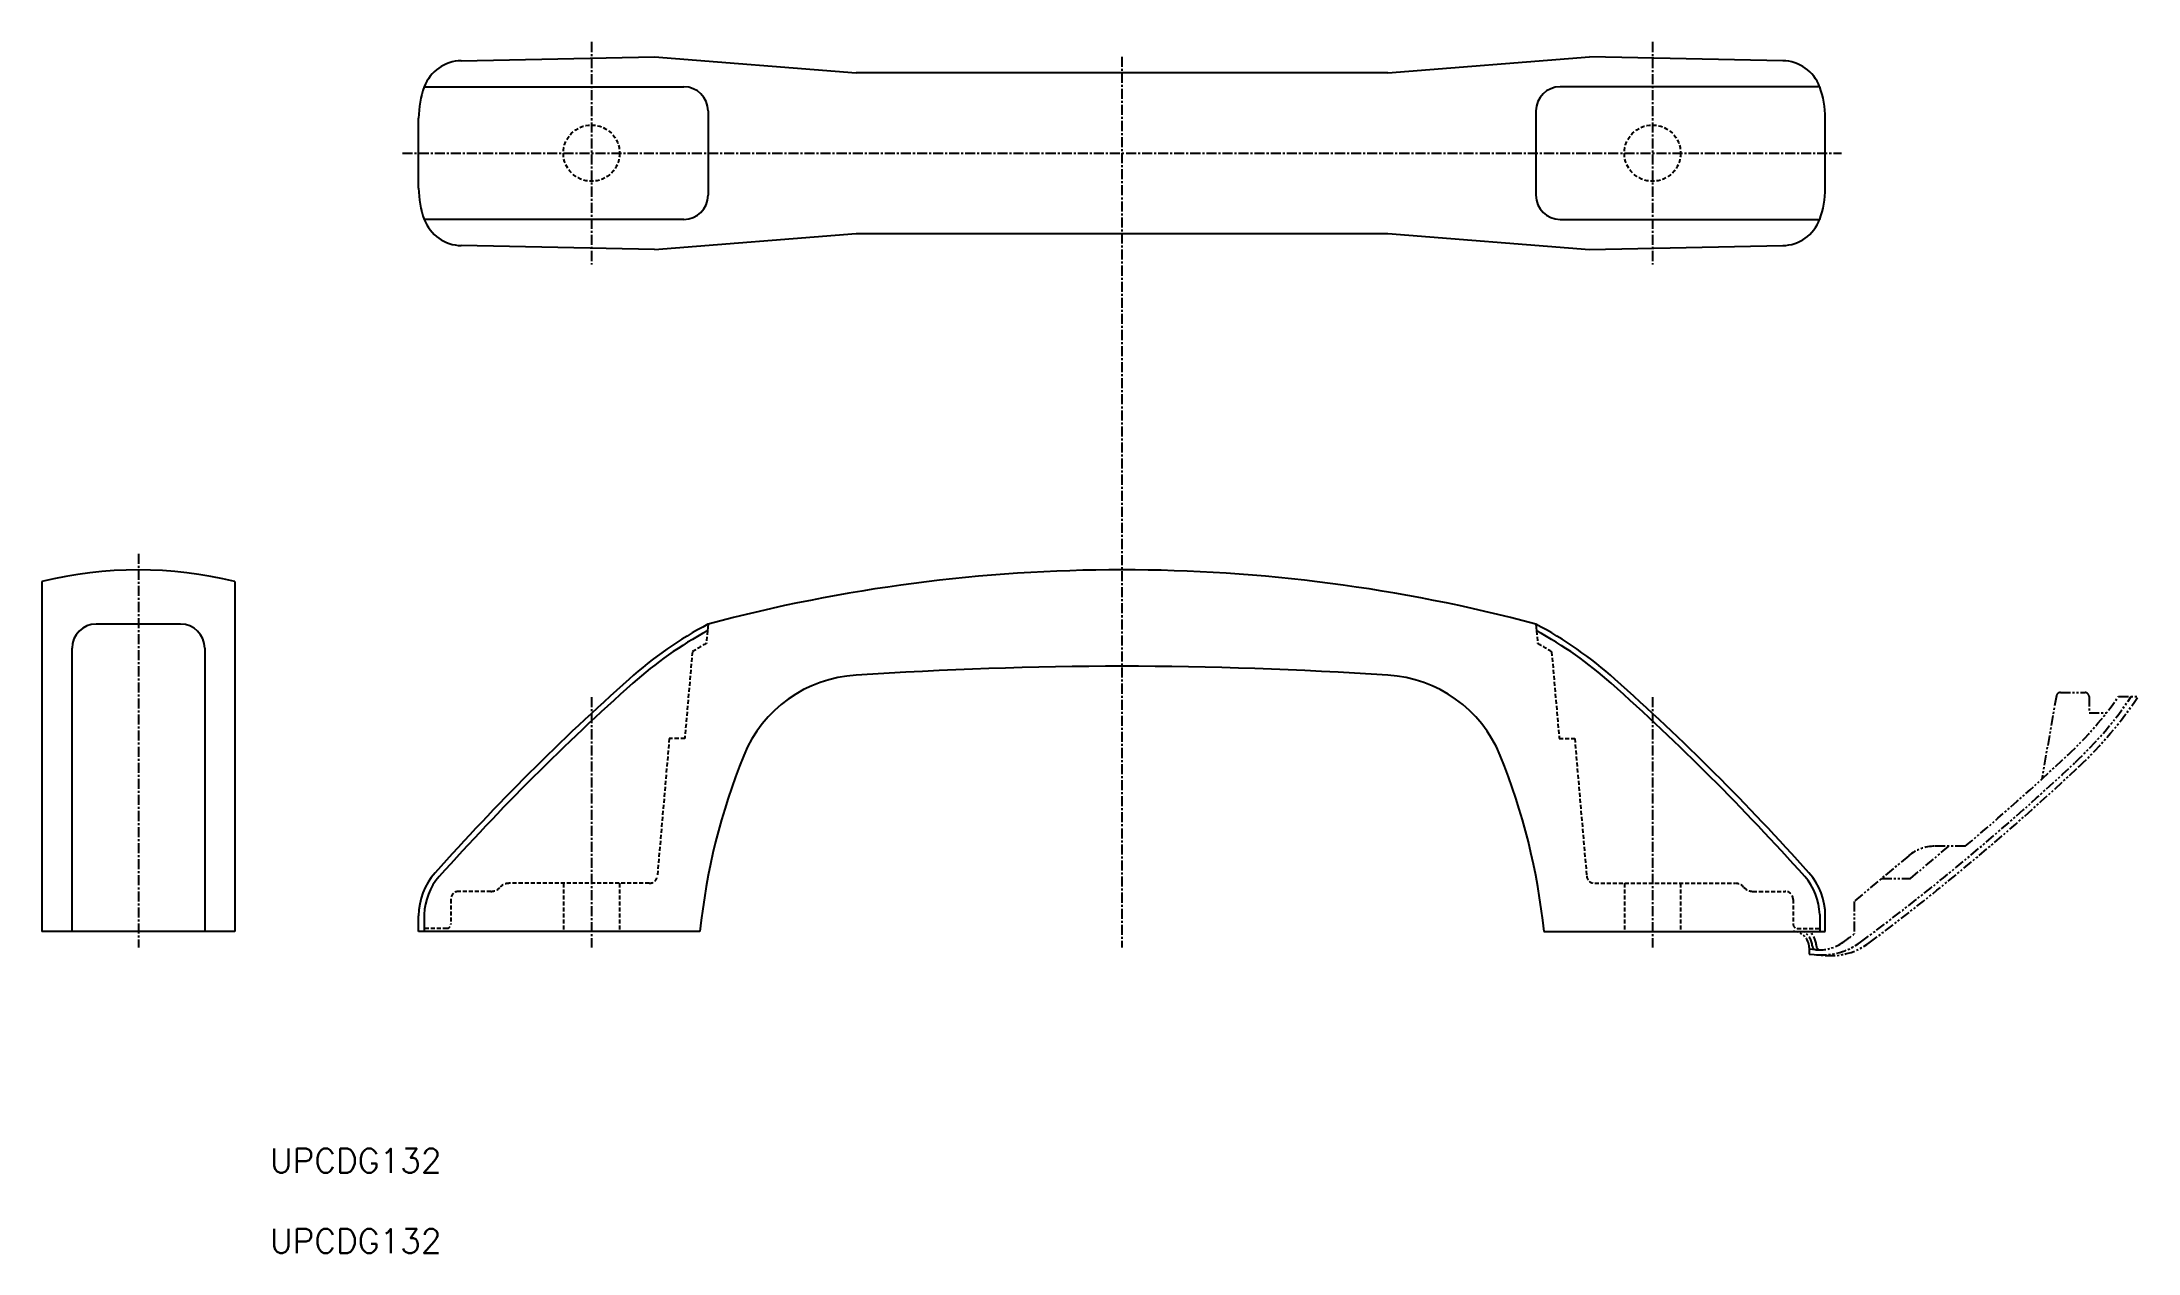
# Model space of a CAD drawing. Extents: x -18 to 242, y 10 to 161.
import ezdxf

# ---------------------------------------------------------------- set-up
doc = ezdxf.new("R2010")
doc.units = 0
for name, pattern in [('CENTER', [2, 1.25, -0.25, 0.25, -0.25]), ('DASHED', [0.75, 0.5, -0.25]), ('PHANTOM', [2.5, 1.25, -0.25, 0.25, -0.25, 0.25, -0.25])]:
    doc.linetypes.add(name, pattern=pattern)
doc.layers.get('0').update_dxf_attribs({"linetype": 'CONTINUOUS'})
doc.layers.add('CENTER', color=1, linetype='CENTER')
doc.styles.get("Standard").update_dxf_attribs({"font": 'txt.shx'})

msp = doc.modelspace()

# ---------------------------------------------------------------- linework, layer by layer
at = {"color": 7, "linetype": 'CONTINUOUS'}
for p, q in [((33.78, 158.34), (57.84, 158.84)), ((57.84, 158.84), (82.92, 156.84)), ((149.08, 156.84), (82.92, 156.84)), ((149.08, 156.84), (174.16, 158.84)), ((198.22, 158.34), (174.16, 158.84)), ((29.2, 155.09), (61.5, 155.09)), ((202.8, 155.09), (170.5, 155.09)), ((202.8, 155.09), (188.5, 155.09)), ((64.5, 152.09), (64.5, 141.59)), ((167.5, 152.09), (167.5, 141.59)), ((28.5, 142.47), (28.5, 151.21)), ((203.5, 142.47), (203.5, 151.21)), ((61.5, 138.59), (29.2, 138.59)), ((170.5, 138.59), (202.8, 138.59)), ((188.5, 138.59), (202.8, 138.59)), ((57.84, 134.84), (82.92, 136.84)), ((82.92, 136.84), (149.08, 136.84)), ((149.08, 136.84), (174.16, 134.84)), ((57.84, 134.84), (33.78, 135.34)), ((174.16, 134.84), (198.22, 135.34)), ((-18.37, 93.54), (-18.37, 50)), ((5.63, 93.54), (5.63, 50)), ((-1.12, 88.25), (-11.62, 88.25)), ((64.5, 88.25), (64.43, 87.41)), ((167.5, 88.25), (167.57, 87.41)), ((-14.62, 50), (-14.62, 85.25)), ((1.88, 85.25), (1.88, 50)), ((5.63, 50), (-18.37, 50)), ((28.5, 50), (28.5, 51.97)), ((63.5, 50), (28.5, 50)), ((29.2, 52.13), (29.2, 50)), ((168.5, 50), (203.5, 50)), ((202.8, 52.13), (202.8, 50)), ((203.5, 50), (203.5, 51.97))]:
    msp.add_line(p, q, dxfattribs=at)
at = {"color": 3, "linetype": 'DASHED'}
for p, q in [((64.43, 87.41), (64.29, 85.85)), ((167.57, 87.41), (167.71, 85.85)), ((62.55, 84.81), (61.6, 74)), ((169.45, 84.81), (170.4, 74)), ((59.68, 74), (58.19, 56.91)), ((61.6, 74), (59.68, 74)), ((170.4, 74), (172.32, 74)), ((172.32, 74), (173.81, 56.91)), ((37.5, 55), (33.5, 55)), ((57.19, 56), (39.74, 56)), ((46.5, 56), (46.5, 50)), ((53.5, 56), (53.5, 50)), ((174.81, 56), (192.26, 56)), ((178.5, 56), (178.5, 50)), ((185.5, 56), (185.5, 50)), ((194.5, 55), (198.5, 55)), ((32.5, 54), (32.5, 50.9)), ((199.5, 54), (199.5, 50.9)), ((32, 50.4), (29.2, 50.4)), ((200, 50.4), (202.8, 50.4))]:
    msp.add_line(p, q, dxfattribs=at)
at = {"color": 3, "linetype": 'PHANTOM'}
for p, q in [((232.25, 79.32), (230.42, 68.95)), ((232.74, 79.73), (235.82, 79.73)), ((236.32, 79.23), (236.32, 77.23)), ((239.99, 79.23), (242.41, 79.23)), ((236.32, 77.23), (238.49, 77.23)), ((214.09, 56.61), (218.86, 60.61)), ((220.9, 60.61), (217.1, 60.61)), ((213.88, 59.44), (207.09, 53.74)), ((210.51, 56.61), (214.09, 56.61)), ((207.09, 53.74), (207.09, 49.7)), ((201.5, 48), (201.5, 47.2)), ((202.32, 47.73), (201.5, 47.8)), ((201.5, 47.2), (203.46, 47.03))]:
    msp.add_line(p, q, dxfattribs=at)
at = {"color": 3, "linetype": 'DASHED'}
for centre in [(50, 146.84), (182, 146.84)]:
    msp.add_circle(centre, 3.5, dxfattribs=at)
at = {"color": 7, "linetype": 'CONTINUOUS'}
for centre, radius, start, end in [((33.89, 153.34), 5, 91.1931, 159.5127), ((198.11, 153.34), 5, 20.4873, 88.8069), ((39.59, 151.21), 11.09, 159.5127, 180), ((61.5, 152.09), 3, 0, 90), ((170.5, 152.09), 3, 90, 180), ((192.41, 151.21), 11.09, 0, 20.4873), ((39.59, 142.47), 11.09, 180, 200.4873), ((61.5, 141.59), 3, 270, 0), ((170.5, 141.59), 3, 180, 270), ((192.41, 142.47), 11.09, 339.5127, 0), ((33.89, 140.34), 5, 200.4873, 268.8019), ((198.11, 140.34), 5, 271.1931, 339.5127), ((-6.37, 45), 50, 76.1135, 103.8865), ((116, -104.77), 199.77, 75.0605, 104.9395), ((-11.62, 85.25), 3, 90, 180), ((-1.12, 85.25), 3, 0, 90), ((87.94, 44.08), 50, 117.9604, 131.7017), ((87.94, 44.08), 49.3, 118.4895, 131.7017), ((144.06, 44.08), 50, 48.2983, 62.0396), ((144.06, 44.08), 49.3, 48.2983, 61.5105), ((254.26, -142.57), 300, 131.7017, 138.2227), ((254.26, -142.57), 299.3, 131.7017, 138.2227), ((83.78, 65.9), 16, 93.0609, 157.92), ((116, -404.17), 487.17, 86.1068, 93.8932), ((148.22, 65.9), 16, 22.08, 86.9391), ((-22.26, -142.57), 299.3, 41.7773, 48.2983), ((-22.26, -142.57), 300, 41.7773, 48.2983), ((143.08, 41.84), 80, 157.92, 174.1463), ((88.92, 41.84), 80, 5.8537, 22.08), ((36.5, 51.97), 8, 138.2227, 180), ((36.5, 51.97), 7.3, 138.2227, 178.766), ((195.5, 51.97), 7.3, 1.234, 41.7773), ((195.5, 51.97), 8, 0, 41.7773)]:
    msp.add_arc(centre, radius, start, end, dxfattribs=at)
at = {"color": 3, "linetype": 'DASHED'}
for centre, radius, start, end in [((87.94, 44.08), 48, 119.5224, 121.9452), ((144.06, 44.08), 48, 58.0548, 60.4776), ((33.5, 54), 1, 90, 180), ((37.5, 56.5), 1.5, 270, 318.1897), ((39.74, 54.5), 1.5, 90, 138.1897), ((57.19, 57), 1, 270, 355), ((174.81, 57), 1, 185, 270), ((192.26, 54.5), 1.5, 41.8103, 90), ((194.5, 56.5), 1.5, 221.8103, 270), ((198.5, 54), 1, 0, 90), ((32, 50.9), 0.5, 270, 0), ((200, 50.9), 0.5, 180, 270)]:
    msp.add_arc(centre, radius, start, end, dxfattribs=at)
at = {"color": 3, "linetype": 'PHANTOM'}
for centre, radius, start, end in [((232.74, 79.23), 0.5, 90, 170), ((200.79, 106.93), 48, 313.2983, 324.75), ((200.79, 106.93), 49.3, 313.2983, 325.8109), ((200.79, 106.93), 50, 313.2983, 326.3541), ((235.82, 79.23), 0.5, 0, 90), ((29.34, 288.88), 299.3, 306.623, 313.2983), ((29.34, 288.88), 300, 306.7773, 313.2983), ((29.34, 288.88), 298, 310.0028, 313.2983), ((217.1, 55.61), 5, 90, 130), ((199.5, 48), 2, 0, 90), ((199.5, 48), 2.4, 4.4762, 56.4427), ((199.5, 48), 2.9, 3.6053, 43.6028), ((29.34, 288.88), 298, 306.2894, 306.6187), ((202.39, 48.23), 0.5, 184.4762, 265.3716), ((202.75, 52.71), 5, 265, 306.2894), ((202.89, 48.21), 0.5, 183.6053, 271.77), ((203.11, 55.09), 8, 265, 306.623), ((204.16, 55), 8, 265, 306.7773)]:
    msp.add_arc(centre, radius, start, end, dxfattribs=at)
at = {"layer": 'CENTER', "color": 1, "linetype": 'CENTER'}
for p, q in [((50, 160.67), (50, 133)), ((182, 160.67), (182, 133)), ((116, 158.84), (116, 48)), ((26.5, 146.84), (205.5, 146.84)), ((-6.37, 97), (-6.37, 48)), ((50, 79.16), (50, 48)), ((182, 79.16), (182, 48))]:
    msp.add_line(p, q, dxfattribs=at)

# ---------------------------------------------------------------- texts
at = {"color": 7, "linetype": 'CONTINUOUS'}
for p in [(10, 20), (10, 10)]:
    msp.add_text('UPCDG132', height=3, dxfattribs=at).set_placement(p)

doc.saveas('drawing.dxf')
